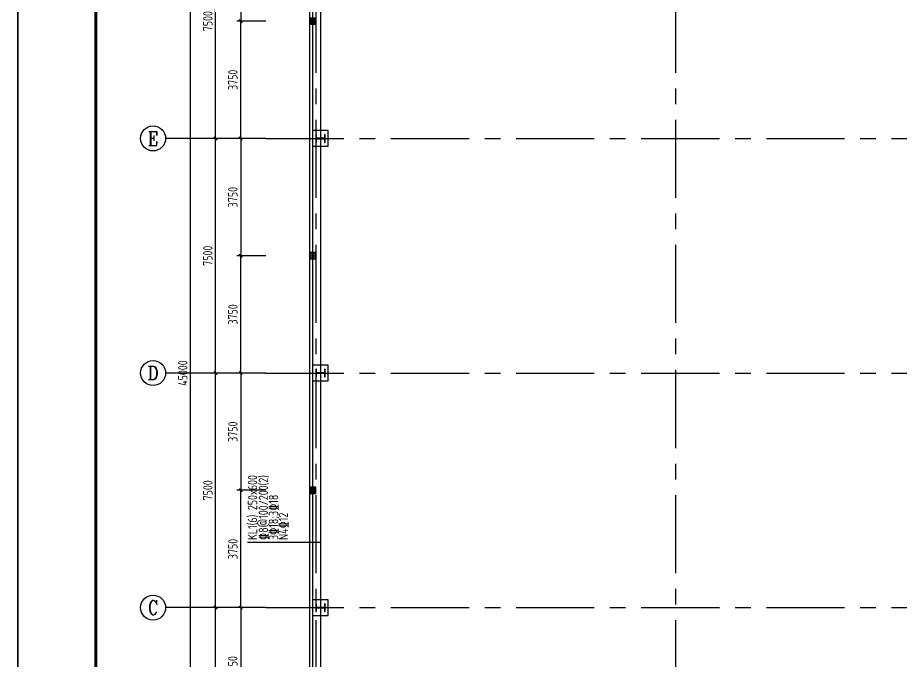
# Model space of a CAD drawing. Header units: millimetres. Extents: x 866309 to 879639, y 39442 to 44891.
# Drawn here: x 869400.5 to 869682.9, y 39654.4 to 39860.2 of the extents above; entities that cross this region are included whole.
import ezdxf
from ezdxf.enums import TextEntityAlignment as Align

# ---------------------------------------------------------------- set-up
doc = ezdxf.new("R2010")
doc.units = ezdxf.units.MM
doc.header["$LTSCALE"] = 1000
doc.header["$MEASUREMENT"] = 0
doc.linetypes.add('CENTER', pattern=[2, 1.25, -0.25, 0.25, -0.25])
doc.linetypes.add('DOTE', pattern=[2.42, 2, -0.2, 0.02, -0.2])
for name, color, linetype in [('AXIS', 3, 'Continuous'), ('AXIS_TEXT', 7, 'Continuous'), ('DIM', 7, 'Continuous'), ('DOTE', 1, 'DOTE'), ('M_Prof', 2, 'Continuous'), ('层14', 2, 'Continuous'), ('梁', 4, 'Continuous'), ('梁集中标注', 2, 'Continuous')]:
    doc.layers.add(name, color=color, linetype=linetype)
doc.styles.add('_TCH_AXIS', font='COMPLEX', dxfattribs={"bigfont": 'GBCBIG'})
doc.styles.add('COMPLEX', font='COMPLEX')
doc.styles.add('GBHZ', font='gbenor.shx', dxfattribs={"width": 0.9, "bigfont": 'gbcbig.shx'})
doc.dimstyles.new('Y100', dxfattribs={"dimscale": 0, "dimtxt": 3, "dimasz": 0.01, "dimexe": 1.2, "dimexo": 2, "dimgap": 1, "dimtad": 1, "dimdec": 0, "dimlfac": 100, "dimzin": 0, "dimdsep": 46, "dimtxsty": 'GBHZ', "dimblk": 'DX', "dimcen": 0.09, "dimdle": 1, "dimclrd": 7, "dimclre": 7, "dimclrt": 7, "dimadec": 0, "dimazin": 0, "dimtfac": 1, "dimtdec": 0, "dimtix": 1, "dimtmove": 2, "dimatfit": 3, "dimldrblk": 'DX', "dimfxl": 0, "dimtolj": 1, "dimtzin": 0, "dimarcsym": 0})

# ---------------------------------------------------------------- blocks, each defined once
blk = doc.blocks.new('_AXISO')
blk.add_circle((0, 0), 0.5)
at = {"layer": 'AXIS_TEXT', "style": 'COMPLEX', "width": 1.041667}
blk.add_attdef('A', text='', height=0.56, dxfattribs=at).set_placement((-0.25, -0.28), (0.25, -0.28), align=Align.FIT)
blk = doc.blocks.new('DX')
at = {"color": 0, "linetype": 'ByBlock', "const_width": 40}
blk.add_lwpolyline([(-54, -51), (46, 49)], dxfattribs=at)
blk = doc.blocks.new('*D1635')
at = {"layer": 'Defpoints', "color": 0, "transparency": 16777216}
for p in [(869463.8, 39671.59), (869479.8, 39671.59), (869479.8, 39596.59)]:
    blk.add_point(p, dxfattribs=at)
at = {"layer": 'dim', "color": 7, "lineweight": -2, "transparency": 16777216}
for p, q in [((869477.8, 39671.59), (869462.6, 39671.59)), ((869463.8, 39596.6), (869463.8, 39671.58)), ((869477.8, 39596.59), (869462.6, 39596.59))]:
    blk.add_line(p, q, dxfattribs=at)
at = {"layer": 'dim', "color": 7, "lineweight": -2, "transparency": 16777216, "xscale": 0.01, "yscale": 0.01, "zscale": 0.01}
for p, rotation in [((869463.8, 39671.59), 90), ((869463.8, 39596.59), 270)]:
    blk.add_blockref('DX', p, dxfattribs=dict(at, rotation=rotation))
at = {"layer": 'dim', "color": 7, "transparency": 16777216, "insert": (869461.3, 39634.09), "char_height": 3, "attachment_point": 5, "rotation": 90, "style": 'GBHZ'}
blk.add_mtext('\\A1;7500', dxfattribs=at)
blk = doc.blocks.new('*D1636')
at = {"layer": 'Defpoints', "color": 0, "transparency": 16777216}
for p in [(869463.8, 39746.59), (869479.8, 39746.59), (869479.8, 39671.59)]:
    blk.add_point(p, dxfattribs=at)
at = {"layer": 'dim', "color": 7, "lineweight": -2, "transparency": 16777216}
for p, q in [((869477.8, 39746.59), (869462.6, 39746.59)), ((869463.8, 39671.6), (869463.8, 39746.58)), ((869477.8, 39671.59), (869462.6, 39671.59))]:
    blk.add_line(p, q, dxfattribs=at)
at = {"layer": 'dim', "color": 7, "lineweight": -2, "transparency": 16777216, "xscale": 0.01, "yscale": 0.01, "zscale": 0.01}
for p, rotation in [((869463.8, 39746.59), 90), ((869463.8, 39671.59), 270)]:
    blk.add_blockref('DX', p, dxfattribs=dict(at, rotation=rotation))
at = {"layer": 'dim', "color": 7, "transparency": 16777216, "insert": (869461.3, 39709.09), "char_height": 3, "attachment_point": 5, "rotation": 90, "style": 'GBHZ'}
blk.add_mtext('\\A1;7500', dxfattribs=at)
blk = doc.blocks.new('*D1637')
at = {"layer": 'Defpoints', "color": 0, "transparency": 16777216}
for p in [(869463.8, 39821.59), (869479.8, 39821.59), (869479.8, 39746.59)]:
    blk.add_point(p, dxfattribs=at)
at = {"layer": 'dim', "color": 7, "lineweight": -2, "transparency": 16777216}
for p, q in [((869477.8, 39821.59), (869462.6, 39821.59)), ((869463.8, 39746.6), (869463.8, 39821.58)), ((869477.8, 39746.59), (869462.6, 39746.59))]:
    blk.add_line(p, q, dxfattribs=at)
at = {"layer": 'dim', "color": 7, "lineweight": -2, "transparency": 16777216, "xscale": 0.01, "yscale": 0.01, "zscale": 0.01}
for p, rotation in [((869463.8, 39821.59), 90), ((869463.8, 39746.59), 270)]:
    blk.add_blockref('DX', p, dxfattribs=dict(at, rotation=rotation))
at = {"layer": 'dim', "color": 7, "transparency": 16777216, "insert": (869461.3, 39784.09), "char_height": 3, "attachment_point": 5, "rotation": 90, "style": 'GBHZ'}
blk.add_mtext('\\A1;7500', dxfattribs=at)
blk = doc.blocks.new('*D1638')
at = {"layer": 'Defpoints', "color": 0, "transparency": 16777216}
for p in [(869463.8, 39896.59), (869479.8, 39896.59), (869479.8, 39821.59)]:
    blk.add_point(p, dxfattribs=at)
at = {"layer": 'dim', "color": 7, "lineweight": -2, "transparency": 16777216}
for p, q in [((869477.8, 39896.59), (869462.6, 39896.59)), ((869463.8, 39821.6), (869463.8, 39896.58)), ((869477.8, 39821.59), (869462.6, 39821.59))]:
    blk.add_line(p, q, dxfattribs=at)
at = {"layer": 'dim', "color": 7, "lineweight": -2, "transparency": 16777216, "xscale": 0.01, "yscale": 0.01, "zscale": 0.01}
for p, rotation in [((869463.8, 39896.59), 90), ((869463.8, 39821.59), 270)]:
    blk.add_blockref('DX', p, dxfattribs=dict(at, rotation=rotation))
at = {"layer": 'dim', "color": 7, "transparency": 16777216, "insert": (869461.3, 39859.09), "char_height": 3, "attachment_point": 5, "rotation": 90, "style": 'GBHZ'}
blk.add_mtext('\\A1;7500', dxfattribs=at)
blk = doc.blocks.new('*D1640')
at = {"layer": 'Defpoints', "color": 0, "transparency": 16777216}
for p in [(869455.8, 39971.59), (869479.8, 39971.59), (869479.8, 39521.59)]:
    blk.add_point(p, dxfattribs=at)
at = {"layer": 'dim', "color": 7, "lineweight": -2, "transparency": 16777216}
for p, q in [((869477.8, 39971.59), (869454.6, 39971.59)), ((869455.8, 39521.6), (869455.8, 39971.58)), ((869477.8, 39521.59), (869454.6, 39521.59))]:
    blk.add_line(p, q, dxfattribs=at)
at = {"layer": 'dim', "color": 7, "lineweight": -2, "transparency": 16777216, "xscale": 0.01, "yscale": 0.01, "zscale": 0.01}
for p, rotation in [((869455.8, 39971.59), 90), ((869455.8, 39521.59), 270)]:
    blk.add_blockref('DX', p, dxfattribs=dict(at, rotation=rotation))
at = {"layer": 'dim', "color": 7, "transparency": 16777216, "insert": (869453.3, 39746.59), "char_height": 3, "attachment_point": 5, "rotation": 90, "style": 'GBHZ'}
blk.add_mtext('\\A1;45000', dxfattribs=at)
blk = doc.blocks.new('*D4538')
at = {"layer": 'Defpoints', "color": 0, "transparency": 16777216}
for p in [(869481.8, 39671.59), (869471.8, 39634.09), (869481.8, 39634.09)]:
    blk.add_point(p, dxfattribs=at)
at = {"layer": 'dim', "color": 7, "lineweight": -2, "transparency": 16777216}
for p, q in [((869479.8, 39671.59), (869470.6, 39671.59)), ((869471.8, 39671.58), (869471.8, 39634.1)), ((869479.8, 39634.09), (869470.6, 39634.09))]:
    blk.add_line(p, q, dxfattribs=at)
at = {"layer": 'dim', "color": 7, "lineweight": -2, "transparency": 16777216, "xscale": 0.01, "yscale": 0.01, "zscale": 0.01}
for p, rotation in [((869471.8, 39671.59), 90), ((869471.8, 39634.09), 270)]:
    blk.add_blockref('DX', p, dxfattribs=dict(at, rotation=rotation))
at = {"layer": 'dim', "color": 7, "transparency": 16777216, "insert": (869469.3, 39652.84), "char_height": 3, "attachment_point": 5, "rotation": 90, "style": 'GBHZ'}
blk.add_mtext('\\A1;3750', dxfattribs=at)
blk = doc.blocks.new('*D4539')
at = {"layer": 'Defpoints', "color": 0, "transparency": 16777216}
for p in [(869471.8, 39709.09), (869481.8, 39709.09), (869481.8, 39671.59)]:
    blk.add_point(p, dxfattribs=at)
at = {"layer": 'dim', "color": 7, "lineweight": -2, "transparency": 16777216}
for p, q in [((869479.8, 39709.09), (869470.6, 39709.09)), ((869471.8, 39671.6), (869471.8, 39709.08)), ((869479.8, 39671.59), (869470.6, 39671.59))]:
    blk.add_line(p, q, dxfattribs=at)
at = {"layer": 'dim', "color": 7, "lineweight": -2, "transparency": 16777216, "xscale": 0.01, "yscale": 0.01, "zscale": 0.01}
for p, rotation in [((869471.8, 39709.09), 90), ((869471.8, 39671.59), 270)]:
    blk.add_blockref('DX', p, dxfattribs=dict(at, rotation=rotation))
at = {"layer": 'dim', "color": 7, "transparency": 16777216, "insert": (869469.3, 39690.34), "char_height": 3, "attachment_point": 5, "rotation": 90, "style": 'GBHZ'}
blk.add_mtext('\\A1;3750', dxfattribs=at)
blk = doc.blocks.new('*D4540')
at = {"layer": 'Defpoints', "color": 0, "transparency": 16777216}
for p in [(869481.8, 39746.59), (869471.8, 39709.09), (869481.8, 39709.09)]:
    blk.add_point(p, dxfattribs=at)
at = {"layer": 'dim', "color": 7, "lineweight": -2, "transparency": 16777216}
for p, q in [((869479.8, 39746.59), (869470.6, 39746.59)), ((869471.8, 39746.58), (869471.8, 39709.1)), ((869479.8, 39709.09), (869470.6, 39709.09))]:
    blk.add_line(p, q, dxfattribs=at)
at = {"layer": 'dim', "color": 7, "lineweight": -2, "transparency": 16777216, "xscale": 0.01, "yscale": 0.01, "zscale": 0.01}
for p, rotation in [((869471.8, 39746.59), 90), ((869471.8, 39709.09), 270)]:
    blk.add_blockref('DX', p, dxfattribs=dict(at, rotation=rotation))
at = {"layer": 'dim', "color": 7, "transparency": 16777216, "insert": (869469.3, 39727.84), "char_height": 3, "attachment_point": 5, "rotation": 90, "style": 'GBHZ'}
blk.add_mtext('\\A1;3750', dxfattribs=at)
blk = doc.blocks.new('*D4541')
at = {"layer": 'Defpoints', "color": 0, "transparency": 16777216}
for p in [(869471.8, 39784.09), (869481.8, 39784.09), (869481.8, 39746.59)]:
    blk.add_point(p, dxfattribs=at)
at = {"layer": 'dim', "color": 7, "lineweight": -2, "transparency": 16777216}
for p, q in [((869479.8, 39784.09), (869470.6, 39784.09)), ((869471.8, 39746.6), (869471.8, 39784.08)), ((869479.8, 39746.59), (869470.6, 39746.59))]:
    blk.add_line(p, q, dxfattribs=at)
at = {"layer": 'dim', "color": 7, "lineweight": -2, "transparency": 16777216, "xscale": 0.01, "yscale": 0.01, "zscale": 0.01}
for p, rotation in [((869471.8, 39784.09), 90), ((869471.8, 39746.59), 270)]:
    blk.add_blockref('DX', p, dxfattribs=dict(at, rotation=rotation))
at = {"layer": 'dim', "color": 7, "transparency": 16777216, "insert": (869469.3, 39765.34), "char_height": 3, "attachment_point": 5, "rotation": 90, "style": 'GBHZ'}
blk.add_mtext('\\A1;3750', dxfattribs=at)
blk = doc.blocks.new('*D4542')
at = {"layer": 'Defpoints', "color": 0, "transparency": 16777216}
for p in [(869481.8, 39821.59), (869471.8, 39784.09), (869481.8, 39784.09)]:
    blk.add_point(p, dxfattribs=at)
at = {"layer": 'dim', "color": 7, "lineweight": -2, "transparency": 16777216}
for p, q in [((869479.8, 39821.59), (869470.6, 39821.59)), ((869471.8, 39821.58), (869471.8, 39784.1)), ((869479.8, 39784.09), (869470.6, 39784.09))]:
    blk.add_line(p, q, dxfattribs=at)
at = {"layer": 'dim', "color": 7, "lineweight": -2, "transparency": 16777216, "xscale": 0.01, "yscale": 0.01, "zscale": 0.01}
for p, rotation in [((869471.8, 39821.59), 90), ((869471.8, 39784.09), 270)]:
    blk.add_blockref('DX', p, dxfattribs=dict(at, rotation=rotation))
at = {"layer": 'dim', "color": 7, "transparency": 16777216, "insert": (869469.3, 39802.84), "char_height": 3, "attachment_point": 5, "rotation": 90, "style": 'GBHZ'}
blk.add_mtext('\\A1;3750', dxfattribs=at)
blk = doc.blocks.new('*D4543')
at = {"layer": 'Defpoints', "color": 0, "transparency": 16777216}
for p in [(869471.8, 39859.09), (869481.8, 39859.09), (869481.8, 39821.59)]:
    blk.add_point(p, dxfattribs=at)
at = {"layer": 'dim', "color": 7, "lineweight": -2, "transparency": 16777216}
for p, q in [((869479.8, 39859.09), (869470.6, 39859.09)), ((869471.8, 39821.6), (869471.8, 39859.08)), ((869479.8, 39821.59), (869470.6, 39821.59))]:
    blk.add_line(p, q, dxfattribs=at)
at = {"layer": 'dim', "color": 7, "lineweight": -2, "transparency": 16777216, "xscale": 0.01, "yscale": 0.01, "zscale": 0.01}
for p, rotation in [((869471.8, 39859.09), 90), ((869471.8, 39821.59), 270)]:
    blk.add_blockref('DX', p, dxfattribs=dict(at, rotation=rotation))
at = {"layer": 'dim', "color": 7, "transparency": 16777216, "insert": (869469.3, 39840.34), "char_height": 3, "attachment_point": 5, "rotation": 90, "style": 'GBHZ'}
blk.add_mtext('\\A1;3750', dxfattribs=at)
blk = doc.blocks.new('*D4544')
at = {"layer": 'Defpoints', "color": 0, "transparency": 16777216}
for p in [(869481.8, 39896.59), (869471.8, 39859.09), (869481.8, 39859.09)]:
    blk.add_point(p, dxfattribs=at)
at = {"layer": 'dim', "color": 7, "lineweight": -2, "transparency": 16777216}
for p, q in [((869479.8, 39896.59), (869470.6, 39896.59)), ((869471.8, 39896.58), (869471.8, 39859.1)), ((869479.8, 39859.09), (869470.6, 39859.09))]:
    blk.add_line(p, q, dxfattribs=at)
at = {"layer": 'dim', "color": 7, "lineweight": -2, "transparency": 16777216, "xscale": 0.01, "yscale": 0.01, "zscale": 0.01}
for p, rotation in [((869471.8, 39896.59), 90), ((869471.8, 39859.09), 270)]:
    blk.add_blockref('DX', p, dxfattribs=dict(at, rotation=rotation))
at = {"layer": 'dim', "color": 7, "transparency": 16777216, "insert": (869469.3, 39877.84), "char_height": 3, "attachment_point": 5, "rotation": 90, "style": 'GBHZ'}
blk.add_mtext('\\A1;3750', dxfattribs=at)

msp = doc.modelspace()

# ---------------------------------------------------------------- hatches: boundary and pattern name
at = {"layer": '层14'}
h = msp.add_hatch(dxfattribs=at)
h.set_pattern_fill('DOTS', color=256, scale=5)
h.paths.add_polyline_path([(869493.804, 39858.086), (869495.804, 39858.086), (869495.804, 39860.086), (869493.804, 39860.086)])
h = msp.add_hatch(dxfattribs=at)
h.set_pattern_fill('DOTS', color=256, scale=5)
h.paths.add_polyline_path([(869493.804, 39783.086), (869495.804, 39783.086), (869495.804, 39785.086), (869493.804, 39785.086)])
h = msp.add_hatch(dxfattribs=at)
h.set_pattern_fill('DOTS', color=256, scale=5)
h.paths.add_polyline_path([(869493.804, 39708.086), (869495.804, 39708.086), (869495.804, 39710.086), (869493.804, 39710.086)])

# ---------------------------------------------------------------- linework, layer by layer
for p, q in [((869400.527, 39448.627), (869400.527, 40042.627)), ((869400.527, 40042.627), (869400.527, 39448.627))]:
    msp.add_line(p, q)
at = {"color": 0, "const_width": 1}
msp.add_lwpolyline([(870231.527, 39458.627), (869425.527, 39458.627), (869425.527, 40032.627), (870231.527, 40032.627)], close=True, dxfattribs=at)
for points in [[(869494.804, 39819.086), (869499.804, 39819.086), (869499.804, 39824.086), (869494.804, 39824.086)], [(869494.804, 39744.086), (869499.804, 39744.086), (869499.804, 39749.086), (869494.804, 39749.086)], [(869494.804, 39669.086), (869499.804, 39669.086), (869499.804, 39674.086), (869494.804, 39674.086)]]:
    msp.add_lwpolyline(points, close=True)
at = {"layer": 'AXIS', "color": 0}
for p, q in [((869479.804, 39821.586), (869447.804, 39821.586)), ((869479.804, 39746.586), (869447.804, 39746.586)), ((869479.804, 39671.586), (869447.804, 39671.586))]:
    msp.add_line(p, q, dxfattribs=at)
at = {"layer": 'DOTE', "linetype": 'CENTER', "ltscale": 0.02}
for p, q in [((869495.804, 39987.586), (869495.804, 39505.586)), ((869610.804, 39987.586), (869610.804, 39505.586)), ((869479.804, 39821.586), (869981.804, 39821.586)), ((869479.804, 39746.586), (869981.804, 39746.586)), ((869479.804, 39671.586), (869981.804, 39671.586))]:
    msp.add_line(p, q, dxfattribs=at)
at = {"layer": 'M_Prof'}
for points in [[(869495.804, 39822.836), (869495.804, 39820.336), (869496.004, 39820.336), (869496.004, 39821.496), (869498.604, 39821.496), (869498.604, 39820.336), (869498.804, 39820.336), (869498.804, 39822.836), (869498.604, 39822.836), (869498.604, 39821.676), (869496.004, 39821.676), (869496.004, 39822.836)], [(869495.804, 39747.836), (869495.804, 39745.336), (869496.004, 39745.336), (869496.004, 39746.496), (869498.604, 39746.496), (869498.604, 39745.336), (869498.804, 39745.336), (869498.804, 39747.836), (869498.604, 39747.836), (869498.604, 39746.676), (869496.004, 39746.676), (869496.004, 39747.836)], [(869495.804, 39672.836), (869495.804, 39670.336), (869496.004, 39670.336), (869496.004, 39671.496), (869498.604, 39671.496), (869498.604, 39670.336), (869498.804, 39670.336), (869498.804, 39672.836), (869498.604, 39672.836), (869498.604, 39671.676), (869496.004, 39671.676), (869496.004, 39672.836)]]:
    msp.add_lwpolyline(points, close=True, dxfattribs=at)
at = {"layer": '层14'}
for points in [[(869493.804, 39858.086), (869495.804, 39858.086), (869495.804, 39860.086), (869493.804, 39860.086)], [(869493.804, 39783.086), (869495.804, 39783.086), (869495.804, 39785.086), (869493.804, 39785.086)], [(869493.804, 39708.086), (869495.804, 39708.086), (869495.804, 39710.086), (869493.804, 39710.086)]]:
    msp.add_lwpolyline(points, close=True, dxfattribs=at)
at = {"layer": '梁'}
for p, q in [((869493.804, 39974.586), (869493.804, 39518.586)), ((869494.804, 39973.586), (869494.804, 39524.086)), ((869497.304, 39971.086), (869497.304, 39524.086))]:
    msp.add_line(p, q, dxfattribs=at)
at = {"layer": '梁集中标注'}
msp.add_line((869497.304, 39692.378), (869473.98, 39692.378), dxfattribs=at)

# ---------------------------------------------------------------- block references
at = {"layer": 'AXIS', "color": 0}
ref = msp.add_blockref('_AXISO', (869443.804, 39821.586), dxfattribs=dict(at, xscale=8, yscale=8, zscale=8))
ref.add_attrib('A', 'E', dxfattribs={"layer": 'AXIS_TEXT', "color": 0, "height": 4.454, "style": '_TCH_AXIS'}).set_placement((869442.107, 39819.359), (869445.501, 39819.359), align=Align.FIT)
ref = msp.add_blockref('_AXISO', (869443.804, 39746.586), dxfattribs=dict(at, xscale=8, yscale=8, zscale=8))
ref.add_attrib('A', 'D', dxfattribs={"layer": 'AXIS_TEXT', "color": 0, "height": 4.353, "style": '_TCH_AXIS'}).set_placement((869442.042, 39744.41), (869445.566, 39744.41), align=Align.FIT)
ref = msp.add_blockref('_AXISO', (869443.804, 39671.586), dxfattribs=dict(at, xscale=8, yscale=8, zscale=8))
ref.add_attrib('A', 'C', dxfattribs={"layer": 'AXIS_TEXT', "color": 0, "height": 4.557, "style": '_TCH_AXIS'}).set_placement((869442.177, 39669.307), (869445.432, 39669.307), align=Align.FIT)

# ---------------------------------------------------------------- texts
at = {"layer": '梁集中标注', "style": 'GBHZ', "width": 0.9}
for s, p in [('KL1(6) 250x600', (869477.074, 39693.205)), ('%%1328@100/200(2)', (869480.551, 39693.205)), ('N4%%13212', (869486.934, 39693.205))]:
    msp.add_text(s, height=3, rotation=90, dxfattribs=at).set_placement(p)
at = {"layer": '梁集中标注', "color": 1, "style": 'GBHZ', "width": 0.9}
msp.add_text('3%%13218;3%%13218', height=3, rotation=90, dxfattribs=at).set_placement((869483.8, 39693.205))

# ---------------------------------------------------------------- dimensions: what is measured, and where the dimension line sits
at = {"layer": 'dim'}
for base, p1, p2, angle, picture, middle in [((869455.804, 39971.586), (869479.804, 39521.586), (869479.804, 39971.586), 90, '*D1640', (869453.304, 39746.586)), ((869463.804, 39896.586), (869479.804, 39821.586), (869479.804, 39896.586), 90, '*D1638', (869461.304, 39859.086)), ((869471.804, 39859.086), (869481.804, 39896.586), (869481.804, 39859.086), 270, '*D4544', (869469.304, 39877.836)), ((869471.804, 39859.086), (869481.804, 39821.586), (869481.804, 39859.086), 90, '*D4543', (869469.304, 39840.336)), ((869463.804, 39821.586), (869479.804, 39746.586), (869479.804, 39821.586), 90, '*D1637', (869461.304, 39784.086)), ((869471.804, 39784.086), (869481.804, 39821.586), (869481.804, 39784.086), 270, '*D4542', (869469.304, 39802.836)), ((869471.804, 39784.086), (869481.804, 39746.586), (869481.804, 39784.086), 90, '*D4541', (869469.304, 39765.336)), ((869463.804, 39746.586), (869479.804, 39671.586), (869479.804, 39746.586), 90, '*D1636', (869461.304, 39709.086)), ((869471.804, 39709.086), (869481.804, 39746.586), (869481.804, 39709.086), 270, '*D4540', (869469.304, 39727.836)), ((869471.804, 39709.086), (869481.804, 39671.586), (869481.804, 39709.086), 90, '*D4539', (869469.304, 39690.336)), ((869463.804, 39671.586), (869479.804, 39596.586), (869479.804, 39671.586), 90, '*D1635', (869461.304, 39634.086)), ((869471.804, 39634.086), (869481.804, 39671.586), (869481.804, 39634.086), 270, '*D4538', (869469.304, 39652.836))]:
    dim = msp.add_linear_dim(base=base, p1=p1, p2=p2, angle=angle, dimstyle='Y100', override={"dimscale": 1}, dxfattribs=at)
    dim.commit()
    dim.dimension.update_dxf_attribs({"geometry": picture, "text_midpoint": middle})

doc.saveas('drawing.dxf')
